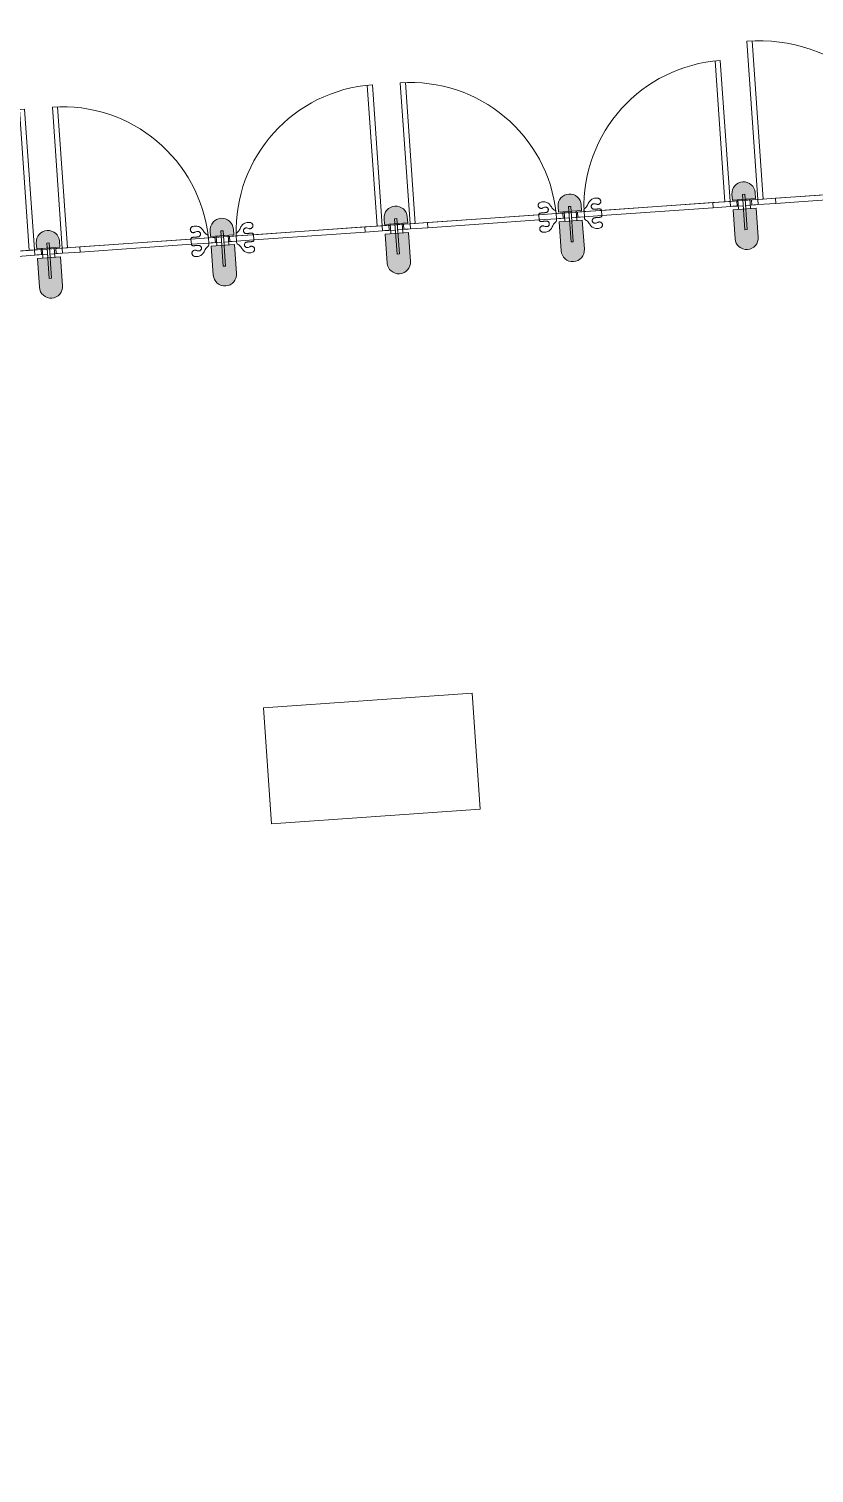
# Model space of a CAD drawing. Header units: millimetres. Extents: x 306 to 836129804, y -168137 to 818603917.
# Drawn here: x 833850543 to 833857299, y 818019898 to 818032329 of the extents above; entities that cross this region are included whole.
import ezdxf

# ---------------------------------------------------------------- set-up
doc = ezdxf.new("R2010")
doc.units = ezdxf.units.MM
doc.header["$LTSCALE"] = 3
for name, color, linetype, lineweight in [('A-214-M_CURT_WALL', 251, 'Continuous', 13), ('A-325-M_DOOR', 251, 'Continuous', 13), ('A-810-M_ROOMS', 251, 'Continuous', 13), ('S-280-M_COLUMN', 253, 'Continuous', 9), ('Z-060-M_DETAIL', 253, 'Continuous', 5), ('Z-060-M_LINE_MEDIUM', 253, 'Continuous', 9)]:
    doc.layers.add(name, color=color, linetype=linetype, lineweight=lineweight)
doc.layers.add('UAJ-00XREF', color=7, linetype='Continuous')

# ---------------------------------------------------------------- blocks, each defined once
blk = doc.blocks.new('DCW_01a - L_GF _LOBBY SINGLE DOOR_CERAMIC MULLION-40864561-0300')
at = {"layer": 'A-325-M_DOOR'}
for p, q in [((585.0000000000056, 1215.415339455538), (585.0000000000056, 0)), ((630.0000000000057, 1215.415339455538), (630.0000000000057, 0)), ((-480.0000000000048, -44.95000000000009), (-480.0000000000048, 0)), ((-480.0000000000048, 0), (480.0000000000055, 0)), ((480.0000000000055, 0), (-480.0000000000062, 0)), ((-480.0000000000062, 0), (-480.0000000000062, -44.95000000000009)), ((480.0000000000055, 0), (480.0000000000055, -44.95000000000009)), ((480.0000000000055, -44.95000000000009), (480.0000000000055, 0)), ((630.0000000000057, 0), (585.0000000000056, 0)), ((-629.969268615718, -8.662937034387142e-12), (-480.0977975837941, -8.662937034387142e-12)), ((-480.0977975837936, -44.94999999999682), (-629.969268615718, -44.94999999999519)), ((480.0000000000055, -44.95000000000009), (-480.0000000000048, -44.95000000000009)), ((-480.0000000000062, -44.95000000000009), (480.0000000000055, -44.95000000000009))]:
    blk.add_line(p, q, dxfattribs=at)
at = {"layer": 'A-325-M_DOOR', "lineweight": 9}
for p, q in [((-630.000000000005, 0), (-740.0000000000033, 0)), ((-630.000000000005, -44.95000000000353), (-630.000000000005, 0)), ((629.9999999999949, 0), (480.0000000000055, 0)), ((629.9999999999949, -44.95000000000545), (629.9999999999949, 0)), ((740.0000000000051, 0), (630.0000000000051, 0)), ((630.0000000000051, 0), (630.0000000000051, -44.95000000000545)), ((-740.0000000000033, -44.95000000000353), (-630.000000000005, -44.95000000000353)), ((-630.0000000000051, -1.63614455317429e-11), (-630.0000000000051, -44.95000000000009)), ((480.0000000000055, -44.95000000000545), (629.9999999999949, -44.95000000000545)), ((630.0000000000051, -44.95000000000545), (740.0000000000051, -44.95000000000545))]:
    blk.add_line(p, q, dxfattribs=at)
at = {"layer": 'A-325-M_DOOR', "flags": 128}
for points in [[(-491.5424845803479, 101.5319285868061), (-498.6569385155858, 105.6469384895833), (-506.5827870779326, 107.7760546422944), (-514.7231455613888, 108.9382849697167), (-522.9445962968717, 109.1688877522921), (-531.1450528756192, 108.5553912437207), (-539.2362432414652, 107.0878076816343), (-547.146591278032, 104.8387217251245), (-554.7573686964565, 101.7255746204942), (-561.8771414156331, 97.61536824092966), (-568.4700010259775, 92.70180048976084), (-574.3915146343696, 86.99646318302317), (-579.6845799078153, 80.70146607221892), (-584.2824218462389, 73.88313692868621), (-588.5080370078771, 66.82367095316067), (-592.649340516801, 59.71428711685471), (-596.9508711306578, 52.70221139079818), (-601.6882940378898, 45.97727237896092), (-606.9806875408506, 39.68197407852795), (-612.8806498900025, 33.95441498168547), (-619.3823309560443, 28.91887985621813), (-625.7955269265555, 23.80070774760935), (-629.1719913105132, 16.41552815156037), (-629.8973930352906, 8.226628973546369), (-629.969268615718, -8.662937034387142e-12)], [(-541.8148533215115, 14.22465377049037), (-544.6349916459131, 14.50264312641253), (-547.5157829562881, 15.14453772654615), (-550.3889010696992, 16.17642450464679), (-553.176670247705, 17.60722513290688), (-555.7976138217222, 19.42517025095316), (-558.1734290430803, 21.59651819221012), (-560.2362885239821, 24.0671171538438), (-561.9351299040914, 26.76678447659271), (-563.2397492840839, 29.61578597935721), (-564.1420350940018, 32.5321999885636), (-564.6543759812475, 35.43882786013773), (-564.8058902731921, 38.26857926561422), (-564.6217464780411, 41.09639510848432), (-564.0759133513129, 43.99692033626276), (-563.1400483672178, 46.90273317193651), (-561.8026541733472, 49.73649716355744), (-560.0727867596088, 52.4163896111949), (-557.9815677507186, 54.86303000114727), (-555.5808656727096, 57.00682931883745), (-552.9391280479139, 58.79442173811493), (-550.1350416271988, 60.1929710584692), (-547.2502134120668, 61.19164854577771), (-544.3622110474712, 61.8002712839887), (-541.5390552370797, 62.04571263009282)], [(-480.0977975837941, -8.662937034387142e-12), (-480.297164191848, 2.890132062903028), (-481.0058615237856, 5.695470989414045), (-482.3743970351142, 8.239155092963157), (-484.4295992906049, 10.27123756261019), (-486.954830309416, 11.67694343245485), (-489.7163136744365, 12.55689118085006), (-492.5661052090762, 13.07473218760837), (-495.4491493765334, 13.37856007671146), (-498.3405473975563, 13.59291987712768), (-501.2345143921606, 13.75976770820193), (-504.1305084814858, 13.89347998234548), (-507.0278247443591, 13.99691084426727), (-509.9258759587636, 14.07231072888428), (-512.8244303543516, 14.12480609193612), (-515.7233105972565, 14.15996384411491), (-518.62233935408, 14.18335088539671), (-521.5213744846417, 14.19973158037358), (-524.4204047299376, 14.21088571905125), (-527.3194492498347, 14.21789942886837), (-530.2185217496975, 14.22182608869286), (-533.117613263026, 14.2235829564822), (-536.0167089335939, 14.22405192855106), (-538.9157939051694, 14.22411490113938), (-541.8148533215115, 14.22465377049037)], [(-541.5390552370797, 62.04571263009282), (-533.8229410249456, 61.50912718653083), (-526.1005119864761, 59.49954700348886), (-518.3717656637575, 56.01697073975803)], [(-518.3717656637575, 56.01697073975803), (-515.5456332166245, 54.7959282313363), (-512.4776517283966, 53.88317347199877), (-509.217326971069, 53.3362242702536), (-505.8307325790213, 53.2017480228227), (-502.3973125553313, 53.50990006288119), (-499.0044483877844, 54.26992447459697), (-495.7404372709494, 55.46800453023542), (-492.6869947313426, 57.06794812896744), (-489.9125801983369, 59.0146709622129), (-487.4676574324324, 61.2398056505963), (-485.3825088448947, 63.66834191191852), (-483.667612746077, 66.22511778025951), (-482.2611138845164, 68.96368171246452), (-481.1461163303736, 71.96408391376193), (-480.3833063609818, 75.18075803850684), (-480.0236470161497, 78.55088422517096), (-480.1025161220849, 81.9972025370297), (-480.6349551460227, 85.4331408866566), (-481.6130568905421, 88.7696781086915), (-483.0061502313052, 91.92287033030433), (-484.7638311636916, 94.82074249765398), (-486.8212439265666, 97.40839088902291), (-489.1055609089144, 99.65060605253124), (-491.5424845803479, 101.5319285868061)], [(-629.969268615718, -44.94999999999519), (-629.8973930352906, -53.17662897355077), (-629.1719913105132, -61.36552815156477), (-625.7955269265555, -68.75070774761375), (-619.3823309560443, -73.86887985622253), (-612.8806498900025, -78.90441498169041), (-606.9806875408506, -84.63197407853235), (-601.6882940378904, -90.92727237896585), (-596.9508711306578, -97.65221139080312), (-592.649340516801, -104.6642871168596), (-588.5080370078771, -111.7736709531651), (-584.2824218462389, -118.8331369286906), (-579.6845799078159, -125.6514660722233), (-574.3915146343702, -131.9464631830281), (-568.470001025978, -137.6518004897652), (-561.8771414156341, -142.565368240934), (-554.7573686964565, -146.6755746204986), (-547.1465912780326, -149.7887217251294), (-539.2362432414658, -152.0378076816392), (-531.1450528756197, -153.5053912437262), (-522.9445962968717, -154.1188877522965), (-514.7231455613894, -153.8882849697217), (-506.5827870779332, -152.7260546422993), (-498.6569385155863, -150.5969384895882), (-491.5424845803485, -146.4819285868116)], [(-541.5390552370797, -106.9957126300978), (-544.3622110474718, -106.7502712839931), (-547.2502134120674, -106.1416485457821), (-550.1350416271993, -105.1429710584741), (-552.9391280479139, -103.7444217381199), (-555.5808656727102, -101.9568293188419), (-557.981567750719, -99.81303000115221), (-560.0727867596094, -97.36638961119984), (-561.8026541733472, -94.68649716356238), (-563.1400483672178, -91.85273317194145), (-564.0759133513129, -88.94692033626715), (-564.6217464780411, -86.04639510848871), (-564.8058902731915, -83.21857926561917), (-564.6543759812475, -80.38882786014267), (-564.1420350940018, -77.48219998856855), (-563.2397492840835, -74.56578597936215), (-561.9351299040914, -71.71678447659711), (-560.2362885239821, -69.01711715384874), (-558.1734290430798, -66.54651819221452), (-555.7976138217222, -64.3751702509581), (-553.176670247705, -62.55722513291182), (-550.3889010696986, -61.12642450465173), (-547.5157829562881, -60.09453772655109), (-544.6349916459131, -59.45264312641748), (-541.8148533215109, -59.17465377049585)], [(-541.8148533215109, -59.17465377049585), (-538.9157939051694, -59.17411490114378), (-536.0167089335945, -59.174051928556), (-533.1176132630254, -59.17358295648715), (-530.2185217496975, -59.17182608869781), (-527.3194492498347, -59.16789942887385), (-524.420404729938, -59.16088571905566), (-521.5213744846411, -59.14973158037852), (-518.6223393540795, -59.13335088540111), (-515.7233105972565, -59.10996384411985), (-512.8244303543516, -59.07480609194106), (-509.9258759587636, -59.02231072888976), (-507.0278247443586, -58.94691084427221), (-504.1305084814853, -58.84347998235042), (-501.2345143921606, -58.70976770820742), (-498.3405473975563, -58.54291987713317), (-495.4491493765328, -58.32856007671695), (-492.5661052090762, -58.02473218761385), (-489.7163136744365, -57.50689118085554), (-486.9548303094154, -56.62694343245979), (-484.4295992906049, -55.22123756261568), (-482.3743970351142, -53.18915509296864), (-481.0058615237856, -50.64547098941953), (-480.297164191848, -47.84013206290851), (-480.0977975837936, -44.94999999999682)], [(-518.3717656637575, -100.9669707397635), (-526.1005119864756, -104.4495470034938), (-533.8229410249451, -106.4591271865363), (-541.5390552370797, -106.9957126300978)], [(-491.5424845803485, -146.4819285868116), (-489.1055609089144, -144.6006060525362), (-486.8212439265672, -142.3583908890284), (-484.7638311636921, -139.7707424976589), (-483.0061502313058, -136.8728703303098), (-481.6130568905426, -133.719678108697), (-480.6349551460232, -130.3831408866621), (-480.1025161220854, -126.9472025370352), (-480.0236470161502, -123.5008842251759), (-480.3833063609823, -120.1307580385118), (-481.1461163303741, -116.9140839137674), (-482.2611138845164, -113.91368171247), (-483.667612746077, -111.1751177802645), (-485.3825088448947, -108.6183419119235), (-487.4676574324329, -106.1898056506012), (-489.9125801983369, -103.9646709622184), (-492.6869947313426, -102.0179481289729), (-495.7404372709494, -100.4180045302409), (-499.0044483877844, -99.21992447460245), (-502.3973125553313, -98.45990006288667), (-505.8307325790219, -98.15174802282819), (-509.217326971069, -98.28622427025908), (-512.4776517283971, -98.83317347200371), (-515.5456332166245, -99.74592823134178), (-518.3717656637575, -100.9669707397635)]]:
    blk.add_lwpolyline(points, dxfattribs=at)
at = {"layer": 'A-325-M_DOOR'}
blk.add_arc((629.5635660310651, -44.9499588607396), 1260.36537387953, 89.98015986040683, 177.9561567898713, dxfattribs=at)
blk = doc.blocks.new('DCW_01a - L_GF _LOBBY SINGLE DOOR_CERAMIC MULLION-40864565-0300')
at = {"layer": 'A-325-M_DOOR', "lineweight": 9}
for p, q in [((-739.999999999999, 44.95000000000353), (-630.0000000000007, 44.95000000000353)), ((-630.0000000000007, 0), (-739.999999999999, 0)), ((-630.0000000000008, 1.63614455317429e-11), (-630.0000000000008, 44.95000000000009)), ((-630.0000000000007, 44.95000000000353), (-630.0000000000007, 0)), ((480.0000000000012, 44.95000000000545), (629.9999999999906, 44.95000000000545)), ((629.9999999999906, 0), (480.0000000000012, 0)), ((629.9999999999906, 44.95000000000545), (629.9999999999906, 0)), ((630.0000000000008, 44.95000000000545), (740.0000000000008, 44.95000000000545)), ((630.0000000000008, 0), (630.0000000000008, 44.95000000000545)), ((740.0000000000008, 0), (630.0000000000008, 0))]:
    blk.add_line(p, q, dxfattribs=at)
at = {"layer": 'A-325-M_DOOR'}
for p, q in [((-629.9692686157136, 44.94999999999519), (-480.0977975837893, 44.94999999999682)), ((-480.0977975837898, 8.662937034387142e-12), (-629.9692686157136, 8.662937034387142e-12)), ((480.0000000000012, 44.95000000000009), (-480.0000000000005, 44.95000000000009)), ((-480.0000000000005, 44.95000000000009), (-480.0000000000005, 0)), ((480.0000000000012, 44.95000000000009), (-480.0000000000019, 44.95000000000009)), ((-480.0000000000019, 44.95000000000009), (-480.0000000000019, 0)), ((-480.0000000000005, 0), (480.0000000000012, 0)), ((-480.0000000000019, 0), (480.0000000000012, 0)), ((480.0000000000012, 0), (480.0000000000012, 44.95000000000009)), ((480.0000000000012, 0), (480.0000000000012, 44.95000000000009)), ((630.0000000000014, 0), (585.0000000000013, 0)), ((585.0000000000013, -1215.415339455529), (585.0000000000013, 0)), ((630.0000000000014, -1215.415339455529), (630.0000000000014, 0))]:
    blk.add_line(p, q, dxfattribs=at)
at = {"layer": 'A-325-M_DOOR', "flags": 128}
for points in [[(-491.5424845803441, 146.4819285868116), (-498.6569385155819, 150.5969384895882), (-506.5827870779288, 152.7260546422993), (-514.7231455613851, 153.8882849697217), (-522.9445962968674, 154.1188877522965), (-531.1450528756154, 153.5053912437262), (-539.2362432414615, 152.0378076816392), (-547.1465912780283, 149.7887217251294), (-554.7573686964522, 146.6755746204986), (-561.8771414156298, 142.565368240934), (-568.4700010259737, 137.6518004897652), (-574.3915146343659, 131.9464631830281), (-579.6845799078114, 125.6514660722233), (-584.2824218462345, 118.8331369286906), (-588.5080370078728, 111.7736709531651), (-592.6493405167965, 104.6642871168596), (-596.9508711306535, 97.65221139080312), (-601.688294037886, 90.92727237896585), (-606.9806875408461, 84.63197407853235), (-612.8806498899982, 78.90441498169041), (-619.3823309560398, 73.86887985622253), (-625.7955269265511, 68.75070774761375), (-629.1719913105089, 61.36552815156477), (-629.8973930352863, 53.17662897355077), (-629.9692686157136, 44.94999999999519)], [(-518.3717656637532, 100.9669707397635), (-515.5456332166201, 99.74592823134178), (-512.4776517283927, 98.83317347200371), (-509.2173269710647, 98.28622427025908), (-505.8307325790175, 98.15174802282819), (-502.397312555327, 98.45990006288667), (-499.00444838778, 99.21992447460245), (-495.7404372709451, 100.4180045302409), (-492.6869947313382, 102.0179481289729), (-489.9125801983325, 103.9646709622184), (-487.4676574324286, 106.1898056506012), (-485.3825088448904, 108.6183419119235), (-483.6676127460727, 111.1751177802645), (-482.261113884512, 113.91368171247), (-481.1461163303698, 116.9140839137674), (-480.383306360978, 120.1307580385118), (-480.0236470161459, 123.5008842251759), (-480.1025161220811, 126.9472025370352), (-480.6349551460189, 130.3831408866621), (-481.6130568905382, 133.719678108697), (-483.0061502313014, 136.8728703303098), (-484.7638311636878, 139.7707424976589), (-486.8212439265629, 142.3583908890284), (-489.10556090891, 144.6006060525362), (-491.5424845803441, 146.4819285868116)], [(-629.9692686157136, 8.662937034387142e-12), (-629.8973930352863, -8.226628973546369), (-629.1719913105089, -16.41552815156037), (-625.7955269265511, -23.80070774760935), (-619.3823309560398, -28.91887985621813), (-612.8806498899982, -33.95441498168547), (-606.9806875408461, -39.68197407852795), (-601.6882940378855, -45.97727237896092), (-596.9508711306535, -52.70221139079818), (-592.6493405167965, -59.71428711685471), (-588.5080370078728, -66.82367095316067), (-584.2824218462345, -73.88313692868621), (-579.684579907811, -80.70146607221892), (-574.3915146343653, -86.99646318302317), (-568.4700010259731, -92.70180048976084), (-561.8771414156288, -97.61536824092966), (-554.7573686964522, -101.7255746204942), (-547.1465912780277, -104.8387217251245), (-539.2362432414609, -107.0878076816343), (-531.1450528756149, -108.5553912437207), (-522.9445962968674, -109.1688877522921), (-514.7231455613845, -108.9382849697167), (-506.5827870779283, -107.7760546422944), (-498.6569385155814, -105.6469384895833), (-491.5424845803436, -101.5319285868061)], [(-541.8148533215066, 59.17465377049585), (-544.6349916459088, 59.45264312641748), (-547.5157829562837, 60.09453772655109), (-550.3889010696943, 61.12642450465173), (-553.1766702477006, 62.55722513291182), (-555.7976138217177, 64.3751702509581), (-558.1734290430754, 66.54651819221452), (-560.2362885239778, 69.01711715384874), (-561.935129904087, 71.71678447659711), (-563.239749284079, 74.56578597936215), (-564.1420350939975, 77.48219998856855), (-564.6543759812432, 80.38882786014267), (-564.8058902731872, 83.21857926561917), (-564.6217464780368, 86.04639510848871), (-564.0759133513086, 88.94692033626715), (-563.1400483672135, 91.85273317194145), (-561.8026541733428, 94.68649716356238), (-560.072786759605, 97.36638961119984), (-557.9815677507147, 99.81303000115221), (-555.5808656727058, 101.9568293188419), (-552.9391280479095, 103.7444217381199), (-550.1350416271949, 105.1429710584741), (-547.2502134120631, 106.1416485457821), (-544.3622110474674, 106.7502712839931), (-541.5390552370753, 106.9957126300978)], [(-480.0977975837893, 44.94999999999682), (-480.2971641918436, 47.84013206290851), (-481.0058615237813, 50.64547098941953), (-482.3743970351098, 53.18915509296864), (-484.4295992906005, 55.22123756261568), (-486.9548303094111, 56.62694343245979), (-489.7163136744322, 57.50689118085554), (-492.5661052090718, 58.02473218761385), (-495.4491493765285, 58.32856007671695), (-498.340547397552, 58.54291987713317), (-501.2345143921563, 58.70976770820742), (-504.1305084814809, 58.84347998235042), (-507.0278247443542, 58.94691084427221), (-509.9258759587592, 59.02231072888976), (-512.8244303543473, 59.07480609194106), (-515.7233105972522, 59.10996384411985), (-518.6223393540752, 59.13335088540111), (-521.5213744846368, 59.14973158037852), (-524.4204047299337, 59.16088571905566), (-527.3194492498304, 59.16789942887385), (-530.2185217496932, 59.17182608869781), (-533.1176132630211, 59.17358295648715), (-536.0167089335902, 59.174051928556), (-538.9157939051651, 59.17411490114378), (-541.8148533215066, 59.17465377049585)], [(-541.8148533215071, -14.22465377049037), (-538.9157939051651, -14.22411490113938), (-536.0167089335896, -14.22405192855106), (-533.1176132630217, -14.2235829564822), (-530.2185217496932, -14.22182608869286), (-527.3194492498304, -14.21789942886837), (-524.4204047299331, -14.21088571905125), (-521.5213744846374, -14.19973158037358), (-518.6223393540757, -14.18335088539671), (-515.7233105972522, -14.15996384411491), (-512.8244303543473, -14.12480609193612), (-509.9258759587592, -14.07231072888428), (-507.0278247443548, -13.99691084426727), (-504.1305084814815, -13.89347998234548), (-501.2345143921563, -13.75976770820193), (-498.340547397552, -13.59291987712768), (-495.449149376529, -13.37856007671146), (-492.5661052090718, -13.07473218760837), (-489.7163136744322, -12.55689118085006), (-486.9548303094116, -11.67694343245485), (-484.4295992906005, -10.27123756261019), (-482.3743970351098, -8.239155092963157), (-481.0058615237813, -5.695470989414045), (-480.2971641918436, -2.890132062903028), (-480.0977975837898, 8.662937034387142e-12)], [(-541.5390552370753, 106.9957126300978), (-533.8229410249407, 106.4591271865363), (-526.1005119864712, 104.4495470034938), (-518.3717656637532, 100.9669707397635)], [(-541.5390552370753, -62.04571263009282), (-544.3622110474669, -61.8002712839887), (-547.2502134120625, -61.19164854577771), (-550.1350416271944, -60.1929710584692), (-552.9391280479095, -58.79442173811493), (-555.5808656727053, -57.00682931883745), (-557.9815677507141, -54.86303000114727), (-560.0727867596045, -52.4163896111949), (-561.8026541733428, -49.73649716355744), (-563.1400483672135, -46.90273317193651), (-564.0759133513086, -43.99692033626276), (-564.6217464780368, -41.09639510848432), (-564.8058902731877, -38.26857926561422), (-564.6543759812432, -35.43882786013773), (-564.1420350939975, -32.5321999885636), (-563.2397492840796, -29.61578597935721), (-561.935129904087, -26.76678447659271), (-560.2362885239778, -24.0671171538438), (-558.1734290430759, -21.59651819221012), (-555.7976138217177, -19.42517025095316), (-553.1766702477006, -17.60722513290688), (-550.3889010696948, -16.17642450464679), (-547.5157829562837, -15.14453772654615), (-544.6349916459088, -14.50264312641253), (-541.8148533215071, -14.22465377049037)], [(-518.3717656637532, -56.01697073975803), (-526.1005119864718, -59.49954700348886), (-533.8229410249413, -61.50912718653083), (-541.5390552370753, -62.04571263009282)], [(-491.5424845803436, -101.5319285868061), (-489.10556090891, -99.65060605253124), (-486.8212439265623, -97.40839088902291), (-484.7638311636872, -94.82074249765398), (-483.0061502313009, -91.92287033030433), (-481.6130568905377, -88.7696781086915), (-480.6349551460183, -85.4331408866566), (-480.1025161220806, -81.9972025370297), (-480.0236470161454, -78.55088422517096), (-480.3833063609775, -75.18075803850684), (-481.1461163303692, -71.96408391376193), (-482.261113884512, -68.96368171246452), (-483.6676127460727, -66.22511778025951), (-485.3825088448904, -63.66834191191852), (-487.467657432428, -61.2398056505963), (-489.9125801983325, -59.0146709622129), (-492.6869947313382, -57.06794812896744), (-495.7404372709451, -55.46800453023542), (-499.00444838778, -54.26992447459697), (-502.397312555327, -53.50990006288119), (-505.830732579017, -53.2017480228227), (-509.2173269710647, -53.3362242702536), (-512.4776517283922, -53.88317347199877), (-515.5456332166201, -54.7959282313363), (-518.3717656637532, -56.01697073975803)]]:
    blk.add_lwpolyline(points, dxfattribs=at)
at = {"layer": 'A-325-M_DOOR'}
blk.add_arc((629.5635660310608, 44.9499588607396), 1260.365373879521, 182.0438432101284, 270.0198401395928, dxfattribs=at)
blk = doc.blocks.new('DCW_01b - L_GF _EMERGENCY EXIT_SINGLE DOOR_CERAMIC MULLION-37539142-0300')
at = {"layer": 'A-325-M_DOOR', "lineweight": 9}
for p, q in [((-815.0000000000035, 44.95000000000353), (-705.0000000000052, 44.95000000000353)), ((-705.0000000000052, 0), (-815.0000000000035, 0)), ((-705.0000000000055, 1.624300693947589e-11), (-705.0000000000055, 44.95000000000009)), ((-705.0000000000052, 44.95000000000353), (-705.0000000000052, 0)), ((555.0000000000059, 44.95000000000545), (704.9999999999951, 44.95000000000545)), ((704.9999999999951, 0), (555.0000000000059, 0)), ((704.9999999999951, 44.95000000000545), (704.9999999999951, 0)), ((705.0000000000052, 44.95000000000545), (815.0000000000055, 44.95000000000545)), ((705.0000000000052, 0), (705.0000000000052, 44.95000000000545)), ((815.0000000000055, 0), (705.0000000000052, 0))]:
    blk.add_line(p, q, dxfattribs=at)
at = {"layer": 'A-325-M_DOOR'}
for p, q in [((-704.9692686157177, 44.94999999999519), (-555.0977975837933, 44.94999999999682)), ((-555.0977975837939, 8.121503469737945e-12), (-704.9692686157177, 8.121503469737945e-12)), ((555.0000000000058, 44.95000000000009), (-555.0000000000065, 44.95000000000009)), ((-555.0000000000065, 44.95000000000009), (-555.0000000000065, 0)), ((-555.0000000000065, 0), (555.0000000000058, 0)), ((555.0000000000058, 0), (555.0000000000058, 44.95000000000009)), ((705.0000000000058, 0), (660.0000000000058, 0)), ((660.0000000000058, -1364.625875944329), (660.0000000000058, 0)), ((705.0000000000058, -1365.33006830025), (705.0000000000058, 0))]:
    blk.add_line(p, q, dxfattribs=at)
at = {"layer": 'A-325-M_DOOR', "flags": 128}
for points in [[(-566.5424845803482, 146.4819285868116), (-573.656938515586, 150.5969384895882), (-581.5827870779328, 152.7260546422993), (-589.7231455613892, 153.8882849697217), (-597.9445962968715, 154.1188877522965), (-606.1450528756195, 153.5053912437262), (-614.2362432414654, 152.0378076816392), (-622.1465912780324, 149.7887217251294), (-629.7573686964562, 146.6755746204986), (-636.8771414156339, 142.565368240934), (-643.4700010259777, 137.6518004897652), (-649.39151463437, 131.9464631830281), (-654.6845799078155, 125.6514660722233), (-659.2824218462385, 118.8331369286906), (-663.5080370078769, 111.7736709531651), (-667.6493405168006, 104.6642871168596), (-671.9508711306576, 97.65221139080312), (-676.68829403789, 90.92727237896585), (-681.9806875408502, 84.63197407853235), (-687.8806498900022, 78.90441498169041), (-694.3823309560439, 73.86887985622253), (-700.7955269265551, 68.75070774761375), (-704.171991310513, 61.36552815156477), (-704.8973930352904, 53.17662897355077), (-704.9692686157177, 44.94999999999519)], [(-593.3717656637573, 100.9669707397635), (-590.5456332166242, 99.74592823134178), (-587.4776517283968, 98.83317347200371), (-584.2173269710688, 98.28622427025908), (-580.8307325790216, 98.15174802282819), (-577.397312555331, 98.45990006288667), (-574.0044483877841, 99.21992447460245), (-570.7404372709491, 100.4180045302409), (-567.6869947313423, 102.0179481289729), (-564.9125801983366, 103.9646709622184), (-562.4676574324326, 106.1898056506012), (-560.3825088448945, 108.6183419119235), (-558.6676127460768, 111.1751177802645), (-557.2611138845161, 113.91368171247), (-556.1461163303738, 116.9140839137674), (-555.383306360982, 120.1307580385118), (-555.02364701615, 123.5008842251759), (-555.1025161220851, 126.9472025370352), (-555.6349551460229, 130.3831408866621), (-556.6130568905423, 133.719678108697), (-558.0061502313055, 136.8728703303098), (-559.7638311636919, 139.7707424976589), (-561.8212439265669, 142.3583908890284), (-564.1055609089142, 144.6006060525362), (-566.5424845803482, 146.4819285868116)], [(-704.9692686157177, 8.121503469737945e-12), (-704.8973930352904, -8.22662897354691), (-704.171991310513, -16.41552815156091), (-700.7955269265551, -23.80070774760989), (-694.3823309560439, -28.91887985621867), (-687.8806498900022, -33.95441498168601), (-681.9806875408502, -39.68197407852849), (-676.6882940378895, -45.97727237896146), (-671.9508711306576, -52.70221139079872), (-667.6493405168006, -59.71428711685525), (-663.5080370078769, -66.82367095316121), (-659.2824218462385, -73.88313692868675), (-654.684579907815, -80.70146607221946), (-649.3915146343694, -86.9964631830237), (-643.4700010259772, -92.70180048976138), (-636.8771414156329, -97.6153682409302), (-629.7573686964562, -101.7255746204948), (-622.1465912780318, -104.838721725125), (-614.236243241465, -107.0878076816348), (-606.145052875619, -108.5553912437212), (-597.9445962968715, -109.1688877522926), (-589.7231455613886, -108.9382849697173), (-581.5827870779324, -107.7760546422949), (-573.6569385155855, -105.6469384895838), (-566.5424845803477, -101.5319285868067)], [(-616.8148533215107, 59.17465377049585), (-619.6349916459129, 59.45264312641748), (-622.5157829562878, 60.09453772655109), (-625.3889010696984, 61.12642450465173), (-628.1766702477047, 62.55722513291182), (-630.7976138217218, 64.3751702509581), (-633.1734290430794, 66.54651819221452), (-635.2362885239819, 69.01711715384874), (-636.9351299040911, 71.71678447659711), (-638.2397492840831, 74.56578597936215), (-639.1420350940015, 77.48219998856855), (-639.6543759812473, 80.38882786014267), (-639.8058902731913, 83.21857926561917), (-639.6217464780408, 86.04639510848871), (-639.0759133513127, 88.94692033626715), (-638.1400483672176, 91.85273317194145), (-636.8026541733469, 94.68649716356238), (-635.0727867596091, 97.36638961119984), (-632.9815677507188, 99.81303000115221), (-630.5808656727099, 101.9568293188419), (-627.9391280479136, 103.7444217381199), (-625.135041627199, 105.1429710584741), (-622.2502134120672, 106.1416485457821), (-619.3622110474715, 106.7502712839931), (-616.5390552370793, 106.9957126300978)], [(-555.0977975837933, 44.94999999999682), (-555.2971641918477, 47.84013206290851), (-556.0058615237854, 50.64547098941953), (-557.3743970351139, 53.18915509296864), (-559.4295992906046, 55.22123756261568), (-561.9548303094151, 56.62694343245979), (-564.7163136744363, 57.50689118085554), (-567.5661052090759, 58.02473218761385), (-570.4491493765325, 58.32856007671695), (-573.3405473975561, 58.54291987713317), (-576.2345143921603, 58.70976770820742), (-579.130508481485, 58.84347998235042), (-582.0278247443583, 58.94691084427221), (-584.9258759587633, 59.02231072888976), (-587.8244303543514, 59.07480609194106), (-590.7233105972563, 59.10996384411985), (-593.6223393540793, 59.13335088540111), (-596.5213744846409, 59.14973158037852), (-599.4204047299378, 59.16088571905566), (-602.3194492498345, 59.16789942887385), (-605.2185217496973, 59.17182608869781), (-608.1176132630252, 59.17358295648715), (-611.0167089335943, 59.174051928556), (-613.915793905169, 59.17411490114378), (-616.8148533215107, 59.17465377049585)], [(-616.8148533215112, -14.22465377049091), (-613.915793905169, -14.22411490113992), (-611.0167089335937, -14.2240519285516), (-608.1176132630258, -14.22358295648274), (-605.2185217496973, -14.2218260886934), (-602.3194492498345, -14.21789942886891), (-599.4204047299372, -14.21088571905179), (-596.5213744846413, -14.19973158037412), (-593.6223393540798, -14.18335088539725), (-590.7233105972563, -14.15996384411545), (-587.8244303543514, -14.12480609193666), (-584.9258759587633, -14.07231072888482), (-582.0278247443589, -13.99691084426781), (-579.1305084814855, -13.89347998234602), (-576.2345143921603, -13.75976770820248), (-573.3405473975561, -13.59291987712822), (-570.4491493765331, -13.37856007671201), (-567.5661052090759, -13.07473218760891), (-564.7163136744363, -12.5568911808506), (-561.9548303094157, -11.67694343245539), (-559.4295992906046, -10.27123756261073), (-557.3743970351139, -8.239155092963697), (-556.0058615237854, -5.695470989414587), (-555.2971641918477, -2.890132062903569), (-555.0977975837939, 8.121503469737945e-12)], [(-616.5390552370793, 106.9957126300978), (-608.8229410249448, 106.4591271865363), (-601.1005119864753, 104.4495470034938), (-593.3717656637573, 100.9669707397635)], [(-616.5390552370793, -62.04571263009336), (-619.362211047471, -61.80027128398924), (-622.2502134120666, -61.19164854577825), (-625.1350416271985, -60.19297105846974), (-627.9391280479136, -58.79442173811547), (-630.5808656727094, -57.00682931883799), (-632.9815677507182, -54.86303000114781), (-635.0727867596086, -52.41638961119544), (-636.8026541733469, -49.73649716355798), (-638.1400483672176, -46.90273317193705), (-639.0759133513127, -43.9969203362633), (-639.6217464780408, -41.09639510848486), (-639.8058902731917, -38.26857926561476), (-639.6543759812473, -35.43882786013827), (-639.1420350940015, -32.53219998856414), (-638.2397492840837, -29.61578597935775), (-636.9351299040911, -26.76678447659325), (-635.2362885239819, -24.06711715384434), (-633.17342904308, -21.59651819221066), (-630.7976138217218, -19.42517025095371), (-628.1766702477047, -17.60722513290742), (-625.3889010696988, -16.17642450464733), (-622.5157829562878, -15.14453772654669), (-619.6349916459129, -14.50264312641308), (-616.8148533215112, -14.22465377049091)], [(-593.3717656637573, -56.01697073975857), (-601.1005119864758, -59.4995470034894), (-608.8229410249454, -61.50912718653137), (-616.5390552370793, -62.04571263009336)], [(-566.5424845803477, -101.5319285868067), (-564.1055609089142, -99.65060605253178), (-561.8212439265664, -97.40839088902345), (-559.7638311636913, -94.82074249765452), (-558.0061502313049, -91.92287033030487), (-556.6130568905418, -88.76967810869203), (-555.6349551460224, -85.43314088665714), (-555.1025161220847, -81.99720253703023), (-555.0236470161494, -78.5508842251715), (-555.3833063609816, -75.18075803850738), (-556.1461163303733, -71.96408391376247), (-557.2611138845161, -68.96368171246506), (-558.6676127460768, -66.22511778026005), (-560.3825088448945, -63.66834191191906), (-562.4676574324321, -61.23980565059684), (-564.9125801983366, -59.01467096221344), (-567.6869947313423, -57.06794812896798), (-570.7404372709491, -55.46800453023597), (-574.0044483877841, -54.26992447459751), (-577.397312555331, -53.50990006288173), (-580.8307325790211, -53.20174802282324), (-584.2173269710688, -53.33622427025414), (-587.4776517283963, -53.88317347199931), (-590.5456332166242, -54.79592823133684), (-593.3717656637573, -56.01697073975857)]]:
    blk.add_lwpolyline(points, dxfattribs=at)
at = {"layer": 'A-325-M_DOOR'}
blk.add_arc((704.5635660310652, 44.9499588607396), 1410.280094691764, 181.8265018441739, 270.0177311052955, dxfattribs=at)
blk = doc.blocks.new('Circular Mullion - ARC_CW_CERAMIC MULLION-30650210-0300')
at = {"layer": 'Z-060-M_LINE_MEDIUM', "lineweight": 18}
h = blk.add_hatch(color=256, dxfattribs=at)
h.paths.add_polyline_path([(6.930349627509713e-11, 160.0001288222728), (27.62534705140006, 155.8705539054722), (50.00000000007526, 146.6026692006838), (76.053818580374, 123.7474907206025), (86.60254037847494, 110.0001288223014), (96.5925826289706, 85.88203333250486), (100.0000000000812, 46.22018912939889), (100.0000000000812, 10.0001288222029), (-99.99999999994262, 10.0001288222029), (-99.99999999994262, 60.00012882226083), (-93.26508591872884, 93.91532101883732), (-86.60254037842297, 110.0001288221975), (-70.71067811858798, 130.7108069409181), (-49.99999999993666, 146.6026692007185), (-17.30802505658817, 157.7214840952532), (-9.999999999963075, 158.6836038463923)], flags=0)
h.paths.add_polyline_path([(-17.42937404491909, -73.49987121654476), (100.0000000000812, -73.49987121654476), (100.0000000000812, -323.4998116814927), (93.20229713902005, -357.566589401928), (86.6025403785096, -373.4998116814987), (70.71067811872659, -394.2104898001673), (44.63327725535096, -412.3253214062901), (20.66588698905725, -420.7790960445724), (6.930349627509713e-11, -423.4998116814873), (-25.88190451003611, -420.092394310446), (-50.00000000000596, -410.102352059933), (-75.64606173225421, -387.7785726501263), (-86.60254037837099, -373.4998116814987), (-96.592582628832, -349.381716191754), (-99.9999999999253, -323.4998116814927), (-99.99999999994262, -73.49987121654476), (-45.51229512630749, -73.49987121654476)], flags=0)
at = {"layer": 'Z-060-M_DETAIL', "lineweight": 18}
for p, q in [((-99.9999999999991, 60.00012882228518), (-99.999999999999, 10.00012882222638)), ((-99.999999999999, 10.00012882222638), (100.0000000000011, 10.00012882222702)), ((100.0000000000011, 10.00012882222702), (100.000000000001, 60.00012882228619)), ((100.0000000000007, -73.49987121653935), (-99.99999999999937, -73.49987121653999)), ((-99.99999999999937, -73.49987121653999), (-99.99999999999898, -323.4998116814805)), ((100.0000000000011, -323.4998116814814), (100.0000000000007, -73.49987121653935))]:
    blk.add_line(p, q, dxfattribs=at)
for centre, start, end in [((9.644285370313811e-13, 60.00012882228535), 4.389165460419653e-13, 180), ((1.049027531507818e-12, -323.499811681481), 180, 359.9999999999993)]:
    blk.add_arc(centre, 100.0000000000001, start, end, dxfattribs=at)
at = {"layer": 'Z-060-M_LINE_MEDIUM'}
for p, q in [((-62.9999999999993, 0.0001288222264391472), (-99.99999999999898, 0.0001288222263751799)), ((-62.99999999999923, -43.99999997875487), (-62.9999999999993, 0.0001288222264380412)), ((-51.70955868577837, 10.00012882222653), (-51.70955868577823, -73.49987121653984)), ((-9.99999999999969, 52.50012878340168), (-9.99999999999969, -252.4999025251603)), ((10.00000000000098, 52.5001287834017), (-9.99999999999969, 52.50012878340168)), ((10.00000000000098, -252.4999025251603), (10.00000000000098, 52.50012878340168)), ((51.70955868577257, 10.00012882222687), (51.70955868577271, -73.4998712165395)), ((62.9999999999993, 0.0001288222264391472), (100.0000000000011, 0.0001288222263751799)), ((62.99999999999923, -43.99999997875487), (62.9999999999993, 0.0001288222264380412)), ((-62.99999999999923, -43.99999997875487), (-99.9999999999989, -43.99999997875493)), ((62.99999999999923, -43.99999997875487), (100.0000000000012, -43.99999997875493)), ((-9.99999999999969, -252.4999025251603), (10.00000000000098, -252.4999025251603))]:
    blk.add_line(p, q, dxfattribs=at)
blk = doc.blocks.new('Circular Mullion - CERAMIC_MULLIONS-V103-0300')
at = {"layer": 'A-214-M_CURT_WALL', "lineweight": 9}
for p, q in [((-9.999999999999318, 73.49987121653969), (-9.999999999999453, -10.0001288222189)), ((9.999999999999453, -10.00012882221891), (9.999999999999318, 73.49987121653969))]:
    blk.add_line(p, q, dxfattribs=at)
blk = doc.blocks.new('Circular Mullion - CERAMIC_MULLIONS-V104-0300')
at = {"layer": 'Z-060-M_DETAIL'}
h = blk.add_hatch(dxfattribs=at)
h.set_pattern_fill('FP_61', color=256, style=0, pattern_type=2)
h.set_pattern_definition([(310, (-55880.378, 107574.622), (-378.6626304622206, -1413.18778151399), [152.4, -1676.4]), (4.999999999999999, (-55880.378, 107574.622), (-543.0722569291949, 1456.274698972632), [121.92, -1341.12]), (259.549, (-55758.922, 107585.248), (-1597.992801986582, -889.3416091385084), [129.52, -1424.721]), (313.816, (-55880.378, 107168.222), (-425.6574655514017, -2152.883750045125), [228.6, -2514.6]), (263.364, (-55699.658, 107196.25), (-2302.918557885823, -1490.540877103034), [194.28, -2137.081]), (8.816, (-55880.378, 107168.222), (1210.451568225919, 2461.697406629908), [182.88, -2011.68]), (339, (-55677.178, 107269.822), (353.9412327330601, -1419.581169676606), [152.4, -1676.4]), (34, (-55677.178, 107269.822), (-1180.997682094214, 1010.399896081791), [121.92, -1341.12]), (288.549, (-55576.102, 107337.998), (-966.4746286886605, -1552.557981219096), [129.52, -1424.721]), (322.5, (-55880.378, 107574.622), (659.786354912552, 151.2081813368843), [67.056, -1257.808, 67.056, -2640.584]), (322.5, (-55880.378, 107574.622), (659.786354912552, 151.2081813368843), [-1391.92, -1294.384, 67.056, -1279.144]), (352.5, (-55880.378, 107574.622), (723.7721718464363, 635.7819773261056), [67.056, -709.168, 67.056, -1740.408]), (352.5, (-55880.378, 107574.622), (723.7721718464363, 635.7819773261056), [-843.28, -1227.328, 67.056, -446.024]), (32.5, (-56333.514, 107574.622), (499.9628506809697, 963.7278726196303), [67.056, -440.944, 67.056, -3621.024]), (32.5, (-56333.514, 107574.622), (499.9628506809697, 963.7278726196303), [-575.056, -1517.904, 67.056, -2036.064]), (42.5, (-56536.71400000001, 107574.622), (-99.35691249334411, 1198.25389816382), [67.056, -593.344, 67.056, -2479.04]), (42.5, (-56536.71400000001, 107574.622), (-99.35691249334411, 1198.25389816382), [-727.456, -985.52, 67.056, -1426.464])])
h.paths.add_polyline_path([(10.00000000010168, 73.49987121642349), (10.0000000000497, -10.0001288223415), (-9.999999999945748, -10.0001288223415), (-9.999999999980401, 73.49987121642349)], flags=0)
at = {"layer": 'A-214-M_CURT_WALL', "lineweight": 9}
for p, q in [((-9.999999999999318, 73.49987121653969), (-9.999999999999453, -10.0001288222189)), ((9.999999999999453, -10.00012882221891), (9.999999999999318, 73.49987121653969))]:
    blk.add_line(p, q, dxfattribs=at)
blk = doc.blocks.new('Circular Mullion - CERAMIC_MULLIONS-V105-0300')
at = {"layer": 'Z-060-M_DETAIL'}
h = blk.add_hatch(dxfattribs=at)
h.set_pattern_fill('FP_62', color=256, style=0, pattern_type=2)
h.set_pattern_definition([(310, (-57380.378, 107574.622), (-378.6626304622206, -1413.18778151399), [152.4, -1676.4]), (4.999999999999999, (-57380.378, 107574.622), (-543.0722569291949, 1456.274698972632), [121.92, -1341.12]), (259.549, (-57258.922, 107585.248), (-1597.992801986582, -889.3416091385084), [129.52, -1424.721]), (313.816, (-57380.378, 107168.222), (-425.6574655514017, -2152.883750045125), [228.6, -2514.6]), (263.364, (-57199.658, 107196.25), (-2302.918557885823, -1490.540877103034), [194.28, -2137.081]), (8.816, (-57380.378, 107168.222), (1210.451568225919, 2461.697406629908), [182.88, -2011.68]), (339, (-57177.178, 107269.822), (353.9412327330601, -1419.581169676606), [152.4, -1676.4]), (34, (-57177.178, 107269.822), (-1180.997682094214, 1010.399896081791), [121.92, -1341.12]), (288.549, (-57076.102, 107337.998), (-966.4746286886605, -1552.557981219096), [129.52, -1424.721]), (322.5, (-57380.378, 107574.622), (659.786354912552, 151.2081813368843), [67.056, -1257.808, 67.056, -2640.584]), (322.5, (-57380.378, 107574.622), (659.786354912552, 151.2081813368843), [-1391.92, -1294.384, 67.056, -1279.144]), (352.5, (-57380.378, 107574.622), (723.7721718464363, 635.7819773261056), [67.056, -709.168, 67.056, -1740.408]), (352.5, (-57380.378, 107574.622), (723.7721718464363, 635.7819773261056), [-843.28, -1227.328, 67.056, -446.024]), (32.5, (-57833.514, 107574.622), (499.9628506809697, 963.7278726196303), [67.056, -440.944, 67.056, -3621.024]), (32.5, (-57833.514, 107574.622), (499.9628506809697, 963.7278726196303), [-575.056, -1517.904, 67.056, -2036.064]), (42.5, (-58036.71400000001, 107574.622), (-99.35691249334411, 1198.25389816382), [67.056, -593.344, 67.056, -2479.04]), (42.5, (-58036.71400000001, 107574.622), (-99.35691249334411, 1198.25389816382), [-727.456, -985.52, 67.056, -1426.464])])
h.paths.add_polyline_path([(10.00000000011901, 73.49987121642349), (10.0000000000497, -10.0001288223415), (-9.999999999945748, -10.0001288223415), (-9.999999999963075, 73.49987121642349)], flags=0)
at = {"layer": 'A-214-M_CURT_WALL', "lineweight": 9}
for p, q in [((-9.999999999999318, 73.49987121653969), (-9.999999999999453, -10.0001288222189)), ((9.999999999999453, -10.00012882221891), (9.999999999999318, 73.49987121653969))]:
    blk.add_line(p, q, dxfattribs=at)
blk = doc.blocks.new('Circular Mullion - CERAMIC_MULLIONS-V106-0300')
at = {"layer": 'Z-060-M_DETAIL'}
h = blk.add_hatch(dxfattribs=at)
h.set_pattern_fill('FP_63', color=256, style=0, pattern_type=2)
h.set_pattern_definition([(310, (-58880.378, 107574.622), (-378.6626304622206, -1413.18778151399), [152.4, -1676.4]), (4.999999999999999, (-58880.378, 107574.622), (-543.0722569291949, 1456.274698972632), [121.92, -1341.12]), (259.549, (-58758.922, 107585.248), (-1597.992801986582, -889.3416091385084), [129.52, -1424.721]), (313.816, (-58880.378, 107168.222), (-425.6574655514017, -2152.883750045125), [228.6, -2514.6]), (263.364, (-58699.658, 107196.25), (-2302.918557885823, -1490.540877103034), [194.28, -2137.081]), (8.816, (-58880.378, 107168.222), (1210.451568225919, 2461.697406629908), [182.88, -2011.68]), (339, (-58677.178, 107269.822), (353.9412327330601, -1419.581169676606), [152.4, -1676.4]), (34, (-58677.178, 107269.822), (-1180.997682094214, 1010.399896081791), [121.92, -1341.12]), (288.549, (-58576.102, 107337.998), (-966.4746286886605, -1552.557981219096), [129.52, -1424.721]), (322.5, (-58880.378, 107574.622), (659.786354912552, 151.2081813368843), [67.056, -1257.808, 67.056, -2640.584]), (322.5, (-58880.378, 107574.622), (659.786354912552, 151.2081813368843), [-1391.92, -1294.384, 67.056, -1279.144]), (352.5, (-58880.378, 107574.622), (723.7721718464363, 635.7819773261056), [67.056, -709.168, 67.056, -1740.408]), (352.5, (-58880.378, 107574.622), (723.7721718464363, 635.7819773261056), [-843.28, -1227.328, 67.056, -446.024]), (32.5, (-59333.514, 107574.622), (499.9628506809697, 963.7278726196303), [67.056, -440.944, 67.056, -3621.024]), (32.5, (-59333.514, 107574.622), (499.9628506809697, 963.7278726196303), [-575.056, -1517.904, 67.056, -2036.064]), (42.5, (-59536.71400000001, 107574.622), (-99.35691249334411, 1198.25389816382), [67.056, -593.344, 67.056, -2479.04]), (42.5, (-59536.71400000001, 107574.622), (-99.35691249334411, 1198.25389816382), [-727.456, -985.52, 67.056, -1426.464])])
h.paths.add_polyline_path([(10.00000000010168, 73.49987121642349), (10.00000000008436, -10.0001288223415), (-9.999999999945748, -10.0001288223415), (-9.999999999963075, 73.49987121642349), (6.905251835067884, 73.49987121642349)], flags=0)
at = {"layer": 'A-214-M_CURT_WALL', "lineweight": 9}
for p, q in [((-9.999999999999318, 73.49987121653969), (-9.999999999999453, -10.0001288222189)), ((9.999999999999453, -10.0001288222189), (9.999999999999318, 73.49987121653969))]:
    blk.add_line(p, q, dxfattribs=at)
blk = doc.blocks.new('Circular Mullion - CERAMIC_MULLIONS-V107-0300')
at = {"layer": 'Z-060-M_DETAIL'}
h = blk.add_hatch(dxfattribs=at)
h.set_pattern_fill('FP_64', color=256, style=0, pattern_type=2)
h.set_pattern_definition([(310, (-60380.378, 107574.622), (-378.6626304622206, -1413.18778151399), [152.4, -1676.4]), (4.999999999999999, (-60380.378, 107574.622), (-543.0722569291949, 1456.274698972632), [121.92, -1341.12]), (259.549, (-60258.922, 107585.248), (-1597.992801986582, -889.3416091385084), [129.52, -1424.721]), (313.816, (-60380.378, 107168.222), (-425.6574655514017, -2152.883750045125), [228.6, -2514.6]), (263.364, (-60199.658, 107196.25), (-2302.918557885823, -1490.540877103034), [194.28, -2137.081]), (8.816, (-60380.378, 107168.222), (1210.451568225919, 2461.697406629908), [182.88, -2011.68]), (339, (-60177.178, 107269.822), (353.9412327330601, -1419.581169676606), [152.4, -1676.4]), (34, (-60177.178, 107269.822), (-1180.997682094214, 1010.399896081791), [121.92, -1341.12]), (288.549, (-60076.102, 107337.998), (-966.4746286886605, -1552.557981219096), [129.52, -1424.721]), (322.5, (-60380.378, 107574.622), (659.786354912552, 151.2081813368843), [67.056, -1257.808, 67.056, -2640.584]), (322.5, (-60380.378, 107574.622), (659.786354912552, 151.2081813368843), [-1391.92, -1294.384, 67.056, -1279.144]), (352.5, (-60380.378, 107574.622), (723.7721718464363, 635.7819773261056), [67.056, -709.168, 67.056, -1740.408]), (352.5, (-60380.378, 107574.622), (723.7721718464363, 635.7819773261056), [-843.28, -1227.328, 67.056, -446.024]), (32.5, (-60833.514, 107574.622), (499.9628506809697, 963.7278726196303), [67.056, -440.944, 67.056, -3621.024]), (32.5, (-60833.514, 107574.622), (499.9628506809697, 963.7278726196303), [-575.056, -1517.904, 67.056, -2036.064]), (42.5, (-61036.71400000001, 107574.622), (-99.35691249334411, 1198.25389816382), [67.056, -593.344, 67.056, -2479.04]), (42.5, (-61036.71400000001, 107574.622), (-99.35691249334411, 1198.25389816382), [-727.456, -985.52, 67.056, -1426.464])])
h.paths.add_polyline_path([(10.00000000008436, 73.49987121642349), (10.0000000000497, -10.0001288223415), (-9.999999999928423, -10.0001288223415), (-9.999999999980401, 73.49987121642349)], flags=0)
at = {"layer": 'A-214-M_CURT_WALL', "lineweight": 9}
for p, q in [((-9.999999999999318, 73.49987121653969), (-9.999999999999453, -10.0001288222189)), ((9.999999999999453, -10.0001288222189), (9.999999999999318, 73.49987121653969))]:
    blk.add_line(p, q, dxfattribs=at)
blk = doc.blocks.new('3A35X-MAGP-P-MP-00')
at = {"layer": 'A-810-M_ROOMS', "flags": 128}
blk.add_lwpolyline([(834465250.3984255, 818020542.1686664), (834456031.4767482, 818019897.6953412), (834455775.3390063, 818023561.638733), (834445636.5478302, 818022852.8594754), (834445485.6084138, 818022984.0741565), (834445426.541446, 818023829.002456), (834445406.456385, 818024116.3108616), (834445535.8599813, 818024124.3643475), (834445535.6416012, 818024127.8480003), (834445431.9577076, 818025781.837353), (834445428.290673, 818025840.3347315), (834445286.5571527, 818025831.4192894), (834445258.0379739, 818026239.374229), (834444933.936684, 818030875.5077827), (834444904.3958155, 818031298.0775659), (834445032.7692935, 818031307.0518564), (834445022.6679986, 818031451.5466601), (834444955.8597672, 818031446.8762524), (834444680.9914007, 818031427.6608456), (834419543.8310268, 818029670.3805586)], dxfattribs=at)
blk.add_lwpolyline([(834434178.4576806, 818025612.6347847), (834432382.8399985, 818025487.1073381), (834432313.1025282, 818026484.672717), (834434108.7202103, 818026610.2001636)], close=True, dxfattribs=at)
at = {"layer": 'S-280-M_COLUMN', "lineweight": 13}
for p, q in [((834432313.1025282, 818026484.6727171), (834434108.7202102, 818026610.2001636)), ((834434108.7202102, 818026610.2001636), (834434178.4576806, 818025612.6347847)), ((834432382.8399985, 818025487.1073381), (834432313.1025282, 818026484.6727171)), ((834432382.8399985, 818025487.1073381), (834434178.4576806, 818025612.6347847))]:
    blk.add_line(p, q, dxfattribs=at)
at = {"layer": 'A-214-M_CURT_WALL', "lineweight": 18, "rotation": 3.998908525771384}
for p in [(834436448.5936855, 818030852.1531111), (834434952.2456172, 818030747.5469056), (834433455.8975488, 818030642.9407), (834431959.5494803, 818030538.3344946), (834430463.201412, 818030433.7282891)]:
    blk.add_blockref('Circular Mullion - ARC_CW_CERAMIC MULLION-30650210-0300', p, dxfattribs=at)
at = {"layer": 'A-325-M_DOOR'}
for name, p, rotation in [('DCW_01b - L_GF _EMERGENCY EXIT_SINGLE DOOR_CERAMIC MULLION-37539142-0300', (834437271.5851232, 818030909.686524), 183.9989085257713), ('DCW_01a - L_GF _LOBBY SINGLE DOOR_CERAMIC MULLION-40864561-0300', (834435700.4196514, 818030799.8500084), 3.998908525771384), ('DCW_01a - L_GF _LOBBY SINGLE DOOR_CERAMIC MULLION-40864565-0300', (834434204.0715829, 818030695.2438028), 183.9989085257713), ('DCW_01a - L_GF _LOBBY SINGLE DOOR_CERAMIC MULLION-40864565-0300', (834431211.3754462, 818030486.0313919), 183.9989085257713), ('DCW_01a - L_GF _LOBBY SINGLE DOOR_CERAMIC MULLION-40864561-0300', (834432707.7235146, 818030590.6375973), 3.998908525771384), ('DCW_01a - L_GF _LOBBY SINGLE DOOR_CERAMIC MULLION-40864561-0300', (834429715.0273778, 818030381.4251864), 3.998908525771384)]:
    blk.add_blockref(name, p, dxfattribs=dict(at, rotation=rotation))
at = {"layer": 'Z-060-M_DETAIL', "lineweight": 9, "extrusion": (0, 0, -1), "rotation": 176.0010914742286}
for name, p in [('Circular Mullion - CERAMIC_MULLIONS-V106-0300', (-834434952.2456172, 818030747.5469056)), ('Circular Mullion - CERAMIC_MULLIONS-V107-0300', (-834436448.5936855, 818030852.1531111)), ('Circular Mullion - CERAMIC_MULLIONS-V105-0300', (-834433455.8975488, 818030642.9407)), ('Circular Mullion - CERAMIC_MULLIONS-V104-0300', (-834431959.5494803, 818030538.3344946)), ('Circular Mullion - CERAMIC_MULLIONS-V103-0300', (-834430463.201412, 818030433.7282891))]:
    blk.add_blockref(name, p, dxfattribs=at)

msp = doc.modelspace()

# ---------------------------------------------------------------- block references
at = {"layer": 'UAJ-00XREF', "ltscale": 0.5}
msp.add_blockref('3A35X-MAGP-P-MP-00', (-579752.5553781986, 0), dxfattribs=at)

doc.saveas('drawing.dxf')
